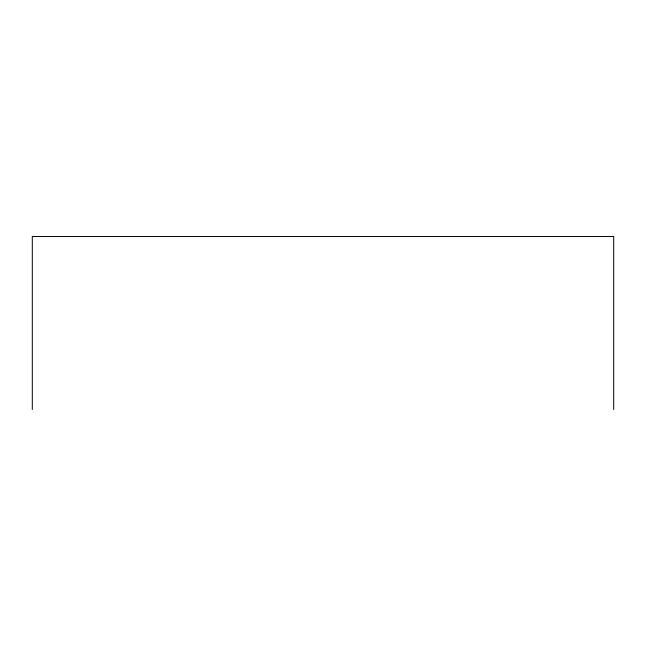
<?xml version="1.0" encoding="UTF-8"?>
<svg xmlns="http://www.w3.org/2000/svg" width="646" height="646" viewBox="0 0 646 646"><rect width="100%" height="100%" fill="white"/><g stroke="black" fill="none" stroke-linecap="round" stroke-linejoin="round"><path stroke-width="0.97" d="M613.7 409.483L613.7 236.517L32.3 236.517L32.3 409.483"/></g></svg>
